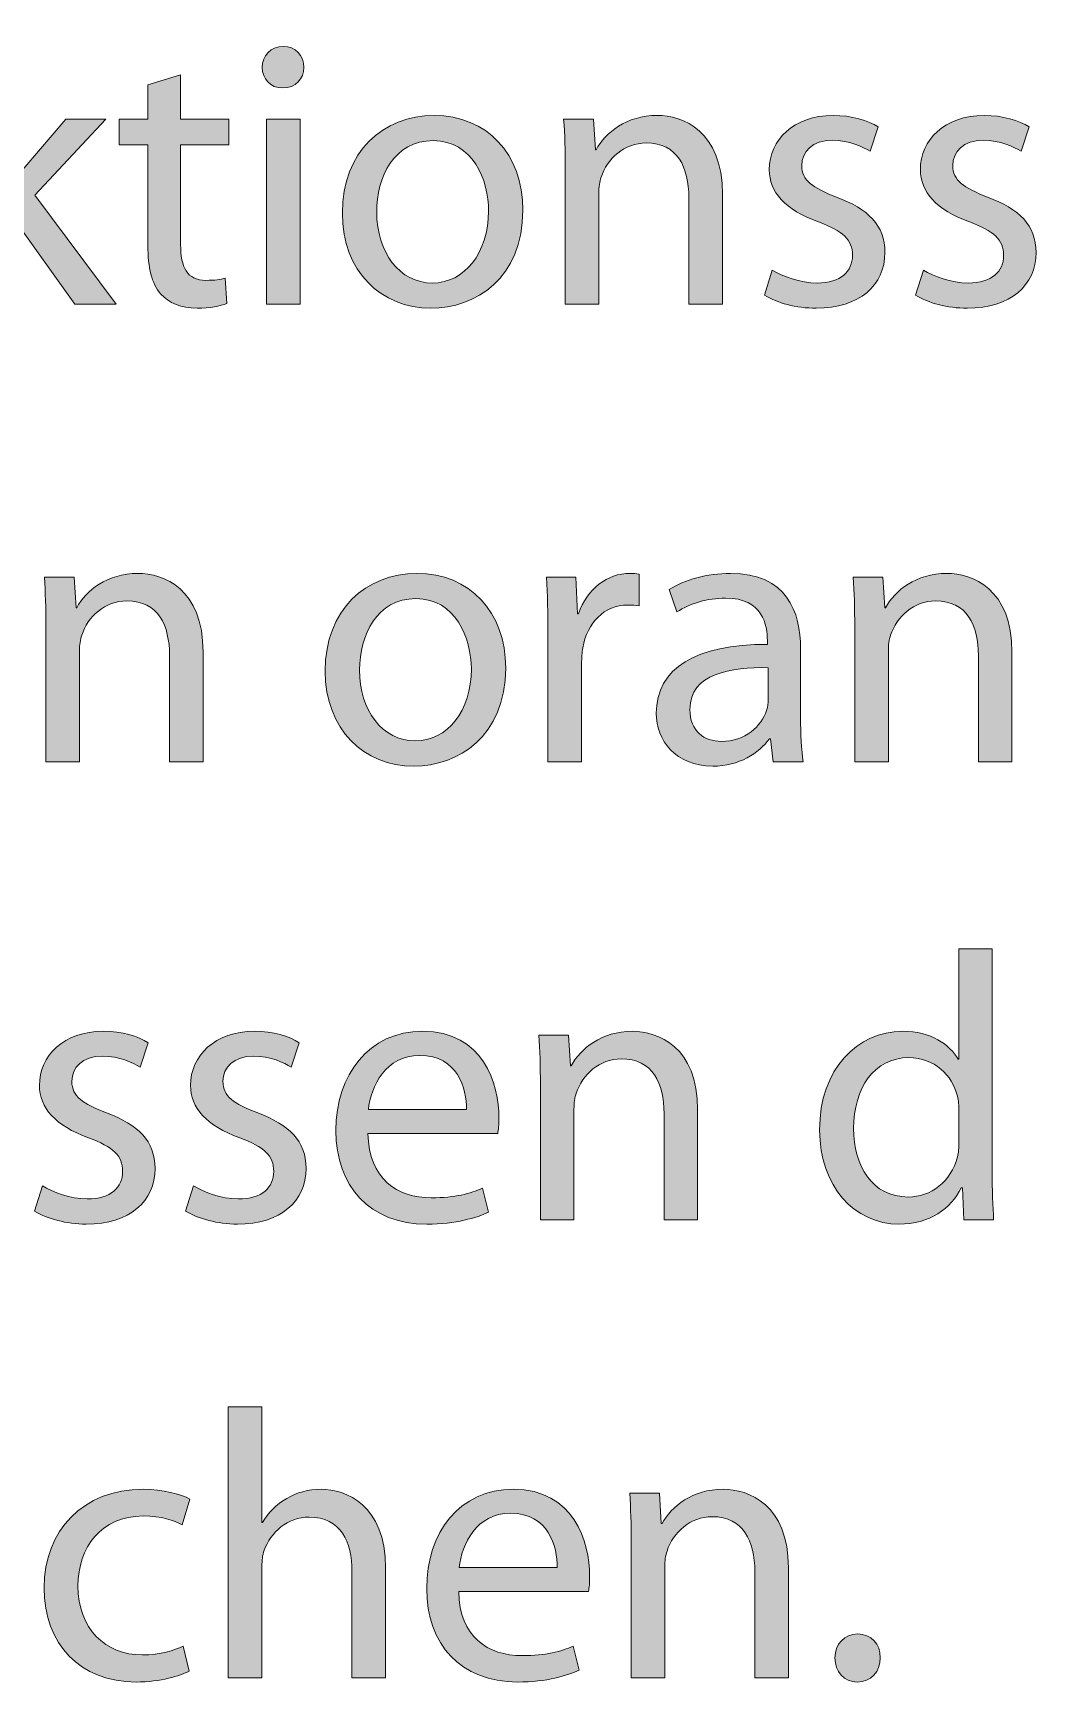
# Model space of a CAD drawing. Header units: inches. Extents: x 0 to 395, y 0 to 191.
# Drawn here: x 353.07 to 365.69, y 0.04 to 20.79 of the extents above; entities that cross this region are included whole.
import ezdxf

# ---------------------------------------------------------------- set-up
doc = ezdxf.new("R2010")
doc.units = ezdxf.units.IN
doc.header["$MEASUREMENT"] = 0
doc.layers.add('Template', color=7, linetype='Continuous')

# ---------------------------------------------------------------- blocks, each defined once
blk = doc.blocks.new('block 34')
at = {"layer": 'Template', "true_color": 0xf6921e}
h = blk.add_hatch(color=30, dxfattribs=at)
h.dxf.hatch_style = 2
edge = h.paths.add_edge_path()
edge.add_spline(control_points=[(352.588, 18.635), (352.588, 18.635), (352.598, 18.635), (352.598, 18.635), (352.655, 18.717), (352.732, 18.817), (352.799, 18.899), (352.799, 18.899), (353.486, 19.701), (353.486, 19.701), (353.486, 19.701), (353.99, 19.701), (353.99, 19.701), (353.99, 19.701), (353.097, 18.745), (353.097, 18.745), (353.097, 18.745), (354.12, 17.377), (354.12, 17.377), (354.12, 17.377), (353.601, 17.377), (353.601, 17.377), (353.601, 17.377), (352.804, 18.491), (352.804, 18.491), (352.804, 18.491), (352.588, 18.251), (352.588, 18.251), (352.588, 18.251), (352.588, 17.377), (352.588, 17.377), (352.588, 17.377), (352.17, 17.377), (352.17, 17.377), (352.17, 17.377), (352.17, 20.786), (352.17, 20.786), (352.17, 20.786), (352.588, 20.786), (352.588, 20.786), (352.588, 20.786), (352.588, 18.635), (352.588, 18.635)], knot_values=[0, 0, 0, 0, 1, 1, 1, 2, 2, 2, 3, 3, 3, 4, 4, 4, 5, 5, 5, 6, 6, 6, 7, 7, 7, 8, 8, 8, 9, 9, 9, 10, 10, 10, 11, 11, 11, 12, 12, 12, 13, 13, 13, 14, 14, 14, 14], degree=3, periodic=1)
h = blk.add_hatch(color=30, dxfattribs=at)
h.dxf.hatch_style = 2
edge = h.paths.add_edge_path()
edge.add_spline(control_points=[(356.481, 20.354), (356.481, 20.21), (356.38, 20.095), (356.212, 20.095), (356.058, 20.095), (355.957, 20.21), (355.957, 20.354), (355.957, 20.498), (356.063, 20.618), (356.221, 20.618), (356.375, 20.618), (356.481, 20.503), (356.481, 20.354)], knot_values=[0, 0, 0, 0, 1, 1, 1, 2, 2, 2, 3, 3, 3, 4, 4, 4, 4], degree=3, periodic=1)
h.paths.add_polyline_path([(356.01, 17.377), (356.01, 19.701), (356.433, 19.701), (356.433, 17.377)])
h = blk.add_hatch(color=30, dxfattribs=at)
h.dxf.hatch_style = 2
edge = h.paths.add_edge_path()
edge.add_spline(control_points=[(354.93, 20.258), (354.93, 20.258), (354.93, 19.701), (354.93, 19.701), (354.93, 19.701), (355.535, 19.701), (355.535, 19.701), (355.535, 19.701), (355.535, 19.379), (355.535, 19.379), (355.535, 19.379), (354.93, 19.379), (354.93, 19.379), (354.93, 19.379), (354.93, 18.126), (354.93, 18.126), (354.93, 17.838), (355.012, 17.675), (355.247, 17.675), (355.362, 17.675), (355.43, 17.684), (355.492, 17.704), (355.492, 17.704), (355.511, 17.382), (355.511, 17.382), (355.43, 17.353), (355.3, 17.324), (355.137, 17.324), (354.94, 17.324), (354.781, 17.392), (354.681, 17.502), (354.565, 17.632), (354.518, 17.838), (354.518, 18.112), (354.518, 18.112), (354.518, 19.379), (354.518, 19.379), (354.518, 19.379), (354.157, 19.379), (354.157, 19.379), (354.157, 19.379), (354.157, 19.701), (354.157, 19.701), (354.157, 19.701), (354.518, 19.701), (354.518, 19.701), (354.518, 19.701), (354.518, 20.133), (354.518, 20.133), (354.518, 20.133), (354.93, 20.258), (354.93, 20.258)], knot_values=[0, 0, 0, 0, 1, 1, 1, 2, 2, 2, 3, 3, 3, 4, 4, 4, 5, 5, 5, 6, 6, 6, 7, 7, 7, 8, 8, 8, 9, 9, 9, 10, 10, 10, 11, 11, 11, 12, 12, 12, 13, 13, 13, 14, 14, 14, 15, 15, 15, 16, 16, 16, 17, 17, 17, 17], degree=3, periodic=1)
h = blk.add_hatch(color=30, dxfattribs=at)
h.dxf.hatch_style = 2
edge = h.paths.add_edge_path()
edge.add_spline(control_points=[(359.236, 18.558), (359.236, 17.699), (358.636, 17.324), (358.079, 17.324), (357.455, 17.324), (356.965, 17.785), (356.965, 18.52), (356.965, 19.293), (357.479, 19.749), (358.118, 19.749), (358.785, 19.749), (359.236, 19.264), (359.236, 18.558)], knot_values=[0, 0, 0, 0, 1, 1, 1, 2, 2, 2, 3, 3, 3, 4, 4, 4, 4], degree=3, periodic=1)
edge = h.paths.add_edge_path()
edge.add_spline(control_points=[(357.397, 18.534), (357.397, 18.025), (357.685, 17.641), (358.098, 17.641), (358.501, 17.641), (358.804, 18.021), (358.804, 18.544), (358.804, 18.938), (358.607, 19.432), (358.108, 19.432), (357.613, 19.432), (357.397, 18.971), (357.397, 18.534)], knot_values=[0, 0, 0, 0, 1, 1, 1, 2, 2, 2, 3, 3, 3, 4, 4, 4, 4], degree=3, periodic=1)
h = blk.add_hatch(color=30, dxfattribs=at)
h.dxf.hatch_style = 2
edge = h.paths.add_edge_path()
edge.add_spline(control_points=[(359.769, 19.072), (359.769, 19.317), (359.764, 19.509), (359.749, 19.701), (359.749, 19.701), (360.124, 19.701), (360.124, 19.701), (360.124, 19.701), (360.148, 19.317), (360.148, 19.317), (360.148, 19.317), (360.157, 19.317), (360.157, 19.317), (360.273, 19.533), (360.542, 19.749), (360.925, 19.749), (361.247, 19.749), (361.747, 19.557), (361.747, 18.76), (361.747, 18.76), (361.747, 17.377), (361.747, 17.377), (361.747, 17.377), (361.324, 17.377), (361.324, 17.377), (361.324, 17.377), (361.324, 18.717), (361.324, 18.717), (361.324, 19.091), (361.185, 19.403), (360.786, 19.403), (360.513, 19.403), (360.296, 19.206), (360.22, 18.971), (360.201, 18.918), (360.191, 18.846), (360.191, 18.774), (360.191, 18.774), (360.191, 17.377), (360.191, 17.377), (360.191, 17.377), (359.769, 17.377), (359.769, 17.377), (359.769, 17.377), (359.769, 19.072), (359.769, 19.072)], knot_values=[0, 0, 0, 0, 1, 1, 1, 2, 2, 2, 3, 3, 3, 4, 4, 4, 5, 5, 5, 6, 6, 6, 7, 7, 7, 8, 8, 8, 9, 9, 9, 10, 10, 10, 11, 11, 11, 12, 12, 12, 13, 13, 13, 14, 14, 14, 15, 15, 15, 15], degree=3, periodic=1)
h = blk.add_hatch(color=30, dxfattribs=at)
h.dxf.hatch_style = 2
edge = h.paths.add_edge_path()
edge.add_spline(control_points=[(362.374, 17.804), (362.504, 17.727), (362.725, 17.641), (362.937, 17.641), (363.239, 17.641), (363.383, 17.79), (363.383, 17.987), (363.383, 18.188), (363.263, 18.294), (362.956, 18.41), (362.533, 18.563), (362.336, 18.789), (362.336, 19.067), (362.336, 19.442), (362.643, 19.749), (363.138, 19.749), (363.374, 19.749), (363.58, 19.687), (363.705, 19.605), (363.705, 19.605), (363.604, 19.298), (363.604, 19.298), (363.513, 19.355), (363.345, 19.437), (363.129, 19.437), (362.879, 19.437), (362.744, 19.293), (362.744, 19.12), (362.744, 18.928), (362.879, 18.842), (363.181, 18.721), (363.58, 18.573), (363.791, 18.371), (363.791, 18.025), (363.791, 17.612), (363.469, 17.324), (362.927, 17.324), (362.672, 17.324), (362.437, 17.392), (362.274, 17.488), (362.274, 17.488), (362.374, 17.804), (362.374, 17.804)], knot_values=[0, 0, 0, 0, 1, 1, 1, 2, 2, 2, 3, 3, 3, 4, 4, 4, 5, 5, 5, 6, 6, 6, 7, 7, 7, 8, 8, 8, 9, 9, 9, 10, 10, 10, 11, 11, 11, 12, 12, 12, 13, 13, 13, 14, 14, 14, 14], degree=3, periodic=1)
h = blk.add_hatch(color=30, dxfattribs=at)
h.dxf.hatch_style = 2
edge = h.paths.add_edge_path()
edge.add_spline(control_points=[(364.275, 17.804), (364.405, 17.727), (364.626, 17.641), (364.837, 17.641), (365.14, 17.641), (365.284, 17.79), (365.284, 17.987), (365.284, 18.188), (365.164, 18.294), (364.856, 18.41), (364.434, 18.563), (364.237, 18.789), (364.237, 19.067), (364.237, 19.442), (364.544, 19.749), (365.039, 19.749), (365.274, 19.749), (365.481, 19.687), (365.606, 19.605), (365.606, 19.605), (365.505, 19.298), (365.505, 19.298), (365.414, 19.355), (365.246, 19.437), (365.029, 19.437), (364.78, 19.437), (364.645, 19.293), (364.645, 19.12), (364.645, 18.928), (364.78, 18.842), (365.082, 18.721), (365.481, 18.573), (365.692, 18.371), (365.692, 18.025), (365.692, 17.612), (365.37, 17.324), (364.828, 17.324), (364.573, 17.324), (364.338, 17.392), (364.175, 17.488), (364.175, 17.488), (364.275, 17.804), (364.275, 17.804)], knot_values=[0, 0, 0, 0, 1, 1, 1, 2, 2, 2, 3, 3, 3, 4, 4, 4, 5, 5, 5, 6, 6, 6, 7, 7, 7, 8, 8, 8, 9, 9, 9, 10, 10, 10, 11, 11, 11, 12, 12, 12, 13, 13, 13, 14, 14, 14, 14], degree=3, periodic=1)
h = blk.add_hatch(color=30, dxfattribs=at)
h.dxf.hatch_style = 2
edge = h.paths.add_edge_path()
edge.add_spline(control_points=[(353.235, 13.312), (353.235, 13.557), (353.23, 13.749), (353.216, 13.941), (353.216, 13.941), (353.591, 13.941), (353.591, 13.941), (353.591, 13.941), (353.615, 13.557), (353.615, 13.557), (353.615, 13.557), (353.624, 13.557), (353.624, 13.557), (353.74, 13.773), (354.008, 13.989), (354.392, 13.989), (354.714, 13.989), (355.213, 13.797), (355.213, 13), (355.213, 13), (355.213, 11.617), (355.213, 11.617), (355.213, 11.617), (354.791, 11.617), (354.791, 11.617), (354.791, 11.617), (354.791, 12.957), (354.791, 12.957), (354.791, 13.331), (354.652, 13.643), (354.253, 13.643), (353.979, 13.643), (353.763, 13.446), (353.687, 13.211), (353.667, 13.158), (353.658, 13.086), (353.658, 13.014), (353.658, 13.014), (353.658, 11.617), (353.658, 11.617), (353.658, 11.617), (353.235, 11.617), (353.235, 11.617), (353.235, 11.617), (353.235, 13.312), (353.235, 13.312)], knot_values=[0, 0, 0, 0, 1, 1, 1, 2, 2, 2, 3, 3, 3, 4, 4, 4, 5, 5, 5, 6, 6, 6, 7, 7, 7, 8, 8, 8, 9, 9, 9, 10, 10, 10, 11, 11, 11, 12, 12, 12, 13, 13, 13, 14, 14, 14, 15, 15, 15, 15], degree=3, periodic=1)
h = blk.add_hatch(color=30, dxfattribs=at)
h.dxf.hatch_style = 2
edge = h.paths.add_edge_path()
edge.add_spline(control_points=[(359.02, 12.798), (359.02, 11.939), (358.419, 11.564), (357.863, 11.564), (357.238, 11.564), (356.749, 12.025), (356.749, 12.76), (356.749, 13.533), (357.263, 13.989), (357.901, 13.989), (358.568, 13.989), (359.02, 13.504), (359.02, 12.798)], knot_values=[0, 0, 0, 0, 1, 1, 1, 2, 2, 2, 3, 3, 3, 4, 4, 4, 4], degree=3, periodic=1)
edge = h.paths.add_edge_path()
edge.add_spline(control_points=[(357.181, 12.774), (357.181, 12.265), (357.469, 11.881), (357.882, 11.881), (358.285, 11.881), (358.588, 12.26), (358.588, 12.784), (358.588, 13.177), (358.391, 13.672), (357.891, 13.672), (357.397, 13.672), (357.181, 13.211), (357.181, 12.774)], knot_values=[0, 0, 0, 0, 1, 1, 1, 2, 2, 2, 3, 3, 3, 4, 4, 4, 4], degree=3, periodic=1)
h = blk.add_hatch(color=30, dxfattribs=at)
h.dxf.hatch_style = 2
edge = h.paths.add_edge_path()
edge.add_spline(control_points=[(359.552, 13.216), (359.552, 13.49), (359.547, 13.725), (359.533, 13.941), (359.533, 13.941), (359.902, 13.941), (359.902, 13.941), (359.902, 13.941), (359.922, 13.48), (359.922, 13.48), (359.922, 13.48), (359.936, 13.48), (359.936, 13.48), (360.041, 13.792), (360.301, 13.989), (360.584, 13.989), (360.627, 13.989), (360.661, 13.984), (360.699, 13.979), (360.699, 13.979), (360.699, 13.581), (360.699, 13.581), (360.656, 13.59), (360.613, 13.59), (360.555, 13.59), (360.258, 13.59), (360.046, 13.369), (359.989, 13.052), (359.979, 12.995), (359.975, 12.923), (359.975, 12.856), (359.975, 12.856), (359.975, 11.617), (359.975, 11.617), (359.975, 11.617), (359.552, 11.617), (359.552, 11.617), (359.552, 11.617), (359.552, 13.216), (359.552, 13.216)], knot_values=[0, 0, 0, 0, 1, 1, 1, 2, 2, 2, 3, 3, 3, 4, 4, 4, 5, 5, 5, 6, 6, 6, 7, 7, 7, 8, 8, 8, 9, 9, 9, 10, 10, 10, 11, 11, 11, 12, 12, 12, 13, 13, 13, 13], degree=3, periodic=1)
h = blk.add_hatch(color=30, dxfattribs=at)
h.dxf.hatch_style = 2
edge = h.paths.add_edge_path()
edge.add_spline(control_points=[(362.73, 12.174), (362.73, 11.972), (362.74, 11.775), (362.764, 11.617), (362.764, 11.617), (362.384, 11.617), (362.384, 11.617), (362.384, 11.617), (362.351, 11.91), (362.351, 11.91), (362.351, 11.91), (362.337, 11.91), (362.337, 11.91), (362.207, 11.727), (361.957, 11.564), (361.625, 11.564), (361.155, 11.564), (360.915, 11.895), (360.915, 12.231), (360.915, 12.793), (361.415, 13.101), (362.312, 13.096), (362.312, 13.096), (362.312, 13.144), (362.312, 13.144), (362.312, 13.331), (362.259, 13.681), (361.784, 13.677), (361.563, 13.677), (361.337, 13.614), (361.174, 13.504), (361.174, 13.504), (361.078, 13.787), (361.078, 13.787), (361.27, 13.907), (361.554, 13.989), (361.847, 13.989), (362.557, 13.989), (362.73, 13.504), (362.73, 13.043), (362.73, 13.043), (362.73, 12.174), (362.73, 12.174)], knot_values=[0, 0, 0, 0, 1, 1, 1, 2, 2, 2, 3, 3, 3, 4, 4, 4, 5, 5, 5, 6, 6, 6, 7, 7, 7, 8, 8, 8, 9, 9, 9, 10, 10, 10, 11, 11, 11, 12, 12, 12, 13, 13, 13, 14, 14, 14, 14], degree=3, periodic=1)
edge = h.paths.add_edge_path()
edge.add_spline(control_points=[(362.322, 12.803), (361.861, 12.812), (361.337, 12.731), (361.337, 12.279), (361.337, 12.001), (361.52, 11.876), (361.731, 11.876), (362.039, 11.876), (362.235, 12.068), (362.303, 12.265), (362.317, 12.313), (362.322, 12.361), (362.322, 12.4), (362.322, 12.4), (362.322, 12.803), (362.322, 12.803)], knot_values=[0, 0, 0, 0, 1, 1, 1, 2, 2, 2, 3, 3, 3, 4, 4, 4, 5, 5, 5, 5], degree=3, periodic=1)
h = blk.add_hatch(color=30, dxfattribs=at)
h.dxf.hatch_style = 2
edge = h.paths.add_edge_path()
edge.add_spline(control_points=[(363.411, 13.312), (363.411, 13.557), (363.406, 13.749), (363.392, 13.941), (363.392, 13.941), (363.766, 13.941), (363.766, 13.941), (363.766, 13.941), (363.79, 13.557), (363.79, 13.557), (363.79, 13.557), (363.8, 13.557), (363.8, 13.557), (363.915, 13.773), (364.184, 13.989), (364.568, 13.989), (364.89, 13.989), (365.389, 13.797), (365.389, 13), (365.389, 13), (365.389, 11.617), (365.389, 11.617), (365.389, 11.617), (364.967, 11.617), (364.967, 11.617), (364.967, 11.617), (364.967, 12.957), (364.967, 12.957), (364.967, 13.331), (364.827, 13.643), (364.429, 13.643), (364.155, 13.643), (363.939, 13.446), (363.862, 13.211), (363.843, 13.158), (363.834, 13.086), (363.834, 13.014), (363.834, 13.014), (363.834, 11.617), (363.834, 11.617), (363.834, 11.617), (363.411, 11.617), (363.411, 11.617), (363.411, 11.617), (363.411, 13.312), (363.411, 13.312)], knot_values=[0, 0, 0, 0, 1, 1, 1, 2, 2, 2, 3, 3, 3, 4, 4, 4, 5, 5, 5, 6, 6, 6, 7, 7, 7, 8, 8, 8, 9, 9, 9, 10, 10, 10, 11, 11, 11, 12, 12, 12, 13, 13, 13, 14, 14, 14, 15, 15, 15, 15], degree=3, periodic=1)
h = blk.add_hatch(color=30, dxfattribs=at)
h.dxf.hatch_style = 2
edge = h.paths.add_edge_path()
edge.add_spline(control_points=[(365.14, 9.266), (365.14, 9.266), (365.14, 6.457), (365.14, 6.457), (365.14, 6.251), (365.149, 6.015), (365.159, 5.857), (365.159, 5.857), (364.785, 5.857), (364.785, 5.857), (364.785, 5.857), (364.765, 6.26), (364.765, 6.26), (364.765, 6.26), (364.751, 6.26), (364.751, 6.26), (364.626, 6.001), (364.348, 5.804), (363.968, 5.804), (363.407, 5.804), (362.97, 6.28), (362.97, 6.985), (362.965, 7.758), (363.45, 8.229), (364.012, 8.229), (364.372, 8.229), (364.607, 8.061), (364.713, 7.879), (364.713, 7.879), (364.722, 7.879), (364.722, 7.879), (364.722, 7.879), (364.722, 9.266), (364.722, 9.266), (364.722, 9.266), (365.14, 9.266), (365.14, 9.266)], knot_values=[0, 0, 0, 0, 1, 1, 1, 2, 2, 2, 3, 3, 3, 4, 4, 4, 5, 5, 5, 6, 6, 6, 7, 7, 7, 8, 8, 8, 9, 9, 9, 10, 10, 10, 11, 11, 11, 12, 12, 12, 12], degree=3, periodic=1)
edge = h.paths.add_edge_path()
edge.add_spline(control_points=[(364.722, 7.235), (364.722, 7.288), (364.717, 7.36), (364.703, 7.413), (364.641, 7.677), (364.41, 7.898), (364.093, 7.898), (363.656, 7.898), (363.397, 7.513), (363.397, 7.005), (363.397, 6.534), (363.632, 6.145), (364.084, 6.145), (364.367, 6.145), (364.626, 6.337), (364.703, 6.649), (364.717, 6.707), (364.722, 6.764), (364.722, 6.832), (364.722, 6.832), (364.722, 7.235), (364.722, 7.235)], knot_values=[0, 0, 0, 0, 1, 1, 1, 2, 2, 2, 3, 3, 3, 4, 4, 4, 5, 5, 5, 6, 6, 6, 7, 7, 7, 7], degree=3, periodic=1)
h = blk.add_hatch(color=30, dxfattribs=at)
h.dxf.hatch_style = 2
edge = h.paths.add_edge_path()
edge.add_spline(control_points=[(353.192, 6.284), (353.322, 6.207), (353.543, 6.121), (353.754, 6.121), (354.057, 6.121), (354.201, 6.27), (354.201, 6.467), (354.201, 6.668), (354.081, 6.774), (353.773, 6.89), (353.351, 7.043), (353.154, 7.269), (353.154, 7.547), (353.154, 7.922), (353.461, 8.229), (353.956, 8.229), (354.191, 8.229), (354.398, 8.167), (354.522, 8.085), (354.522, 8.085), (354.421, 7.778), (354.421, 7.778), (354.33, 7.835), (354.162, 7.917), (353.946, 7.917), (353.696, 7.917), (353.562, 7.773), (353.562, 7.6), (353.562, 7.408), (353.696, 7.322), (353.999, 7.202), (354.398, 7.052), (354.609, 6.851), (354.609, 6.505), (354.609, 6.092), (354.287, 5.804), (353.744, 5.804), (353.49, 5.804), (353.255, 5.871), (353.091, 5.968), (353.091, 5.968), (353.192, 6.284), (353.192, 6.284)], knot_values=[0, 0, 0, 0, 1, 1, 1, 2, 2, 2, 3, 3, 3, 4, 4, 4, 5, 5, 5, 6, 6, 6, 7, 7, 7, 8, 8, 8, 9, 9, 9, 10, 10, 10, 11, 11, 11, 12, 12, 12, 13, 13, 13, 14, 14, 14, 14], degree=3, periodic=1)
h = blk.add_hatch(color=30, dxfattribs=at)
h.dxf.hatch_style = 2
edge = h.paths.add_edge_path()
edge.add_spline(control_points=[(355.093, 6.284), (355.223, 6.207), (355.444, 6.121), (355.655, 6.121), (355.958, 6.121), (356.102, 6.27), (356.102, 6.467), (356.102, 6.668), (355.981, 6.774), (355.674, 6.89), (355.251, 7.043), (355.055, 7.269), (355.055, 7.547), (355.055, 7.922), (355.362, 8.229), (355.857, 8.229), (356.092, 8.229), (356.298, 8.167), (356.423, 8.085), (356.423, 8.085), (356.322, 7.778), (356.322, 7.778), (356.231, 7.835), (356.063, 7.917), (355.847, 7.917), (355.597, 7.917), (355.463, 7.773), (355.463, 7.6), (355.463, 7.408), (355.597, 7.322), (355.9, 7.202), (356.298, 7.052), (356.509, 6.851), (356.509, 6.505), (356.509, 6.092), (356.188, 5.804), (355.645, 5.804), (355.391, 5.804), (355.156, 5.871), (354.992, 5.968), (354.992, 5.968), (355.093, 6.284), (355.093, 6.284)], knot_values=[0, 0, 0, 0, 1, 1, 1, 2, 2, 2, 3, 3, 3, 4, 4, 4, 5, 5, 5, 6, 6, 6, 7, 7, 7, 8, 8, 8, 9, 9, 9, 10, 10, 10, 11, 11, 11, 12, 12, 12, 13, 13, 13, 14, 14, 14, 14], degree=3, periodic=1)
h = blk.add_hatch(color=30, dxfattribs=at)
h.dxf.hatch_style = 2
edge = h.paths.add_edge_path()
edge.add_spline(control_points=[(357.287, 6.942), (357.296, 6.371), (357.657, 6.135), (358.084, 6.135), (358.386, 6.135), (358.574, 6.188), (358.727, 6.256), (358.727, 6.256), (358.804, 5.953), (358.804, 5.953), (358.655, 5.886), (358.396, 5.804), (358.026, 5.804), (357.311, 5.804), (356.884, 6.28), (356.884, 6.98), (356.884, 7.682), (357.296, 8.229), (357.974, 8.229), (358.737, 8.229), (358.934, 7.566), (358.934, 7.139), (358.934, 7.052), (358.929, 6.99), (358.919, 6.942), (358.919, 6.942), (357.287, 6.942), (357.287, 6.942)], knot_values=[0, 0, 0, 0, 1, 1, 1, 2, 2, 2, 3, 3, 3, 4, 4, 4, 5, 5, 5, 6, 6, 6, 7, 7, 7, 8, 8, 8, 9, 9, 9, 9], degree=3, periodic=1)
edge = h.paths.add_edge_path()
edge.add_spline(control_points=[(358.526, 7.245), (358.53, 7.509), (358.415, 7.926), (357.94, 7.926), (357.508, 7.926), (357.325, 7.538), (357.292, 7.245), (357.292, 7.245), (358.526, 7.245), (358.526, 7.245)], knot_values=[0, 0, 0, 0, 1, 1, 1, 2, 2, 2, 3, 3, 3, 3], degree=3, periodic=1)
h = blk.add_hatch(color=30, dxfattribs=at)
h.dxf.hatch_style = 2
edge = h.paths.add_edge_path()
edge.add_spline(control_points=[(359.456, 7.552), (359.456, 7.797), (359.452, 7.989), (359.437, 8.181), (359.437, 8.181), (359.812, 8.181), (359.812, 8.181), (359.812, 8.181), (359.835, 7.797), (359.835, 7.797), (359.835, 7.797), (359.845, 7.797), (359.845, 7.797), (359.96, 8.013), (360.23, 8.229), (360.613, 8.229), (360.935, 8.229), (361.435, 8.037), (361.435, 7.24), (361.435, 7.24), (361.435, 5.857), (361.435, 5.857), (361.435, 5.857), (361.012, 5.857), (361.012, 5.857), (361.012, 5.857), (361.012, 7.197), (361.012, 7.197), (361.012, 7.571), (360.873, 7.883), (360.474, 7.883), (360.201, 7.883), (359.984, 7.686), (359.908, 7.451), (359.888, 7.398), (359.879, 7.326), (359.879, 7.254), (359.879, 7.254), (359.879, 5.857), (359.879, 5.857), (359.879, 5.857), (359.456, 5.857), (359.456, 5.857), (359.456, 5.857), (359.456, 7.552), (359.456, 7.552)], knot_values=[0, 0, 0, 0, 1, 1, 1, 2, 2, 2, 3, 3, 3, 4, 4, 4, 5, 5, 5, 6, 6, 6, 7, 7, 7, 8, 8, 8, 9, 9, 9, 10, 10, 10, 11, 11, 11, 12, 12, 12, 13, 13, 13, 14, 14, 14, 15, 15, 15, 15], degree=3, periodic=1)
h = blk.add_hatch(color=30, dxfattribs=at)
h.dxf.hatch_style = 2
edge = h.paths.add_edge_path()
edge.add_spline(control_points=[(355.53, 3.506), (355.53, 3.506), (355.953, 3.506), (355.953, 3.506), (355.953, 3.506), (355.953, 2.052), (355.953, 2.052), (355.953, 2.052), (355.962, 2.052), (355.962, 2.052), (356.029, 2.171), (356.135, 2.282), (356.265, 2.354), (356.39, 2.426), (356.538, 2.469), (356.697, 2.469), (357.009, 2.469), (357.508, 2.277), (357.508, 1.48), (357.508, 1.48), (357.508, 0.097), (357.508, 0.097), (357.508, 0.097), (357.086, 0.097), (357.086, 0.097), (357.086, 0.097), (357.086, 1.432), (357.086, 1.432), (357.086, 1.807), (356.946, 2.119), (356.548, 2.119), (356.274, 2.119), (356.063, 1.926), (355.981, 1.701), (355.958, 1.638), (355.953, 1.576), (355.953, 1.499), (355.953, 1.499), (355.953, 0.097), (355.953, 0.097), (355.953, 0.097), (355.53, 0.097), (355.53, 0.097), (355.53, 0.097), (355.53, 3.506), (355.53, 3.506)], knot_values=[0, 0, 0, 0, 1, 1, 1, 2, 2, 2, 3, 3, 3, 4, 4, 4, 5, 5, 5, 6, 6, 6, 7, 7, 7, 8, 8, 8, 9, 9, 9, 10, 10, 10, 11, 11, 11, 12, 12, 12, 13, 13, 13, 14, 14, 14, 15, 15, 15, 15], degree=3, periodic=1)
h = blk.add_hatch(color=30, dxfattribs=at)
h.dxf.hatch_style = 2
edge = h.paths.add_edge_path()
edge.add_spline(control_points=[(355.036, 0.179), (354.926, 0.126), (354.681, 0.044), (354.369, 0.044), (353.668, 0.044), (353.212, 0.52), (353.212, 1.23), (353.212, 1.946), (353.701, 2.469), (354.46, 2.469), (354.71, 2.469), (354.931, 2.407), (355.046, 2.344), (355.046, 2.344), (354.95, 2.023), (354.95, 2.023), (354.849, 2.075), (354.691, 2.133), (354.46, 2.133), (353.927, 2.133), (353.639, 1.735), (353.639, 1.254), (353.639, 0.717), (353.985, 0.385), (354.446, 0.385), (354.686, 0.385), (354.844, 0.443), (354.964, 0.496), (354.964, 0.496), (355.036, 0.179), (355.036, 0.179)], knot_values=[0, 0, 0, 0, 1, 1, 1, 2, 2, 2, 3, 3, 3, 4, 4, 4, 5, 5, 5, 6, 6, 6, 7, 7, 7, 8, 8, 8, 9, 9, 9, 10, 10, 10, 10], degree=3, periodic=1)
h = blk.add_hatch(color=30, dxfattribs=at)
h.dxf.hatch_style = 2
edge = h.paths.add_edge_path()
edge.add_spline(control_points=[(358.429, 1.182), (358.439, 0.611), (358.799, 0.376), (359.226, 0.376), (359.529, 0.376), (359.716, 0.429), (359.87, 0.496), (359.87, 0.496), (359.946, 0.193), (359.946, 0.193), (359.797, 0.126), (359.538, 0.044), (359.169, 0.044), (358.453, 0.044), (358.026, 0.52), (358.026, 1.221), (358.026, 1.922), (358.439, 2.469), (359.116, 2.469), (359.88, 2.469), (360.076, 1.807), (360.076, 1.379), (360.076, 1.293), (360.071, 1.23), (360.062, 1.182), (360.062, 1.182), (358.429, 1.182), (358.429, 1.182)], knot_values=[0, 0, 0, 0, 1, 1, 1, 2, 2, 2, 3, 3, 3, 4, 4, 4, 5, 5, 5, 6, 6, 6, 7, 7, 7, 8, 8, 8, 9, 9, 9, 9], degree=3, periodic=1)
edge = h.paths.add_edge_path()
edge.add_spline(control_points=[(359.668, 1.485), (359.673, 1.749), (359.558, 2.167), (359.082, 2.167), (358.65, 2.167), (358.468, 1.778), (358.434, 1.485), (358.434, 1.485), (359.668, 1.485), (359.668, 1.485)], knot_values=[0, 0, 0, 0, 1, 1, 1, 2, 2, 2, 3, 3, 3, 3], degree=3, periodic=1)
h = blk.add_hatch(color=30, dxfattribs=at)
h.dxf.hatch_style = 2
edge = h.paths.add_edge_path()
edge.add_spline(control_points=[(360.599, 1.792), (360.599, 2.037), (360.594, 2.229), (360.58, 2.421), (360.58, 2.421), (360.954, 2.421), (360.954, 2.421), (360.954, 2.421), (360.978, 2.037), (360.978, 2.037), (360.978, 2.037), (360.987, 2.037), (360.987, 2.037), (361.103, 2.253), (361.372, 2.469), (361.756, 2.469), (362.077, 2.469), (362.577, 2.277), (362.577, 1.48), (362.577, 1.48), (362.577, 0.097), (362.577, 0.097), (362.577, 0.097), (362.154, 0.097), (362.154, 0.097), (362.154, 0.097), (362.154, 1.437), (362.154, 1.437), (362.154, 1.811), (362.015, 2.124), (361.617, 2.124), (361.343, 2.124), (361.127, 1.926), (361.05, 1.691), (361.031, 1.638), (361.021, 1.566), (361.021, 1.494), (361.021, 1.494), (361.021, 0.097), (361.021, 0.097), (361.021, 0.097), (360.599, 0.097), (360.599, 0.097), (360.599, 0.097), (360.599, 1.792), (360.599, 1.792)], knot_values=[0, 0, 0, 0, 1, 1, 1, 2, 2, 2, 3, 3, 3, 4, 4, 4, 5, 5, 5, 6, 6, 6, 7, 7, 7, 8, 8, 8, 9, 9, 9, 10, 10, 10, 11, 11, 11, 12, 12, 12, 13, 13, 13, 14, 14, 14, 15, 15, 15, 15], degree=3, periodic=1)
h = blk.add_hatch(color=30, dxfattribs=at)
h.dxf.hatch_style = 2
edge = h.paths.add_edge_path()
edge.add_spline(control_points=[(363.162, 0.347), (363.162, 0.52), (363.282, 0.649), (363.45, 0.649), (363.618, 0.649), (363.733, 0.524), (363.733, 0.347), (363.733, 0.174), (363.618, 0.044), (363.44, 0.044), (363.277, 0.044), (363.162, 0.174), (363.162, 0.347)], knot_values=[0, 0, 0, 0, 1, 1, 1, 2, 2, 2, 3, 3, 3, 4, 4, 4, 4], degree=3, periodic=1)
at = {"layer": 'Template', "lineweight": 0}
blk.add_lwpolyline([(356.01, 17.377), (356.01, 19.701), (356.433, 19.701), (356.433, 17.377), (356.01, 17.377)], dxfattribs=at)
for points, knots in [([(352.588, 18.635), (352.588, 18.635), (352.598, 18.635), (352.598, 18.635), (352.655, 18.717), (352.732, 18.817), (352.799, 18.899), (352.799, 18.899), (353.486, 19.701), (353.486, 19.701), (353.486, 19.701), (353.99, 19.701), (353.99, 19.701), (353.99, 19.701), (353.097, 18.745), (353.097, 18.745), (353.097, 18.745), (354.12, 17.377), (354.12, 17.377), (354.12, 17.377), (353.601, 17.377), (353.601, 17.377), (353.601, 17.377), (352.804, 18.491), (352.804, 18.491), (352.804, 18.491), (352.588, 18.251), (352.588, 18.251), (352.588, 18.251), (352.588, 17.377), (352.588, 17.377), (352.588, 17.377), (352.17, 17.377), (352.17, 17.377), (352.17, 17.377), (352.17, 20.786), (352.17, 20.786), (352.17, 20.786), (352.588, 20.786), (352.588, 20.786), (352.588, 20.786), (352.588, 18.635), (352.588, 18.635)], [0, 0, 0, 0, 1, 1, 1, 2, 2, 2, 3, 3, 3, 4, 4, 4, 5, 5, 5, 6, 6, 6, 7, 7, 7, 8, 8, 8, 9, 9, 9, 10, 10, 10, 11, 11, 11, 12, 12, 12, 13, 13, 13, 14, 14, 14, 14]), ([(356.481, 20.354), (356.481, 20.21), (356.38, 20.095), (356.212, 20.095), (356.058, 20.095), (355.957, 20.21), (355.957, 20.354), (355.957, 20.498), (356.063, 20.618), (356.221, 20.618), (356.375, 20.618), (356.481, 20.503), (356.481, 20.354)], [0, 0, 0, 0, 1, 1, 1, 2, 2, 2, 3, 3, 3, 4, 4, 4, 4]), ([(354.93, 20.258), (354.93, 20.258), (354.93, 19.701), (354.93, 19.701), (354.93, 19.701), (355.535, 19.701), (355.535, 19.701), (355.535, 19.701), (355.535, 19.379), (355.535, 19.379), (355.535, 19.379), (354.93, 19.379), (354.93, 19.379), (354.93, 19.379), (354.93, 18.126), (354.93, 18.126), (354.93, 17.838), (355.012, 17.675), (355.247, 17.675), (355.362, 17.675), (355.43, 17.684), (355.492, 17.704), (355.492, 17.704), (355.511, 17.382), (355.511, 17.382), (355.43, 17.353), (355.3, 17.324), (355.137, 17.324), (354.94, 17.324), (354.781, 17.392), (354.681, 17.502), (354.565, 17.632), (354.518, 17.838), (354.518, 18.112), (354.518, 18.112), (354.518, 19.379), (354.518, 19.379), (354.518, 19.379), (354.157, 19.379), (354.157, 19.379), (354.157, 19.379), (354.157, 19.701), (354.157, 19.701), (354.157, 19.701), (354.518, 19.701), (354.518, 19.701), (354.518, 19.701), (354.518, 20.133), (354.518, 20.133), (354.518, 20.133), (354.93, 20.258), (354.93, 20.258)], [0, 0, 0, 0, 1, 1, 1, 2, 2, 2, 3, 3, 3, 4, 4, 4, 5, 5, 5, 6, 6, 6, 7, 7, 7, 8, 8, 8, 9, 9, 9, 10, 10, 10, 11, 11, 11, 12, 12, 12, 13, 13, 13, 14, 14, 14, 15, 15, 15, 16, 16, 16, 17, 17, 17, 17]), ([(359.236, 18.558), (359.236, 17.699), (358.636, 17.324), (358.079, 17.324), (357.455, 17.324), (356.965, 17.785), (356.965, 18.52), (356.965, 19.293), (357.479, 19.749), (358.118, 19.749), (358.785, 19.749), (359.236, 19.264), (359.236, 18.558)], [0, 0, 0, 0, 1, 1, 1, 2, 2, 2, 3, 3, 3, 4, 4, 4, 4]), ([(359.769, 19.072), (359.769, 19.317), (359.764, 19.509), (359.749, 19.701), (359.749, 19.701), (360.124, 19.701), (360.124, 19.701), (360.124, 19.701), (360.148, 19.317), (360.148, 19.317), (360.148, 19.317), (360.157, 19.317), (360.157, 19.317), (360.273, 19.533), (360.542, 19.749), (360.925, 19.749), (361.247, 19.749), (361.747, 19.557), (361.747, 18.76), (361.747, 18.76), (361.747, 17.377), (361.747, 17.377), (361.747, 17.377), (361.324, 17.377), (361.324, 17.377), (361.324, 17.377), (361.324, 18.717), (361.324, 18.717), (361.324, 19.091), (361.185, 19.403), (360.786, 19.403), (360.513, 19.403), (360.296, 19.206), (360.22, 18.971), (360.201, 18.918), (360.191, 18.846), (360.191, 18.774), (360.191, 18.774), (360.191, 17.377), (360.191, 17.377), (360.191, 17.377), (359.769, 17.377), (359.769, 17.377), (359.769, 17.377), (359.769, 19.072), (359.769, 19.072)], [0, 0, 0, 0, 1, 1, 1, 2, 2, 2, 3, 3, 3, 4, 4, 4, 5, 5, 5, 6, 6, 6, 7, 7, 7, 8, 8, 8, 9, 9, 9, 10, 10, 10, 11, 11, 11, 12, 12, 12, 13, 13, 13, 14, 14, 14, 15, 15, 15, 15]), ([(362.374, 17.804), (362.504, 17.727), (362.725, 17.641), (362.937, 17.641), (363.239, 17.641), (363.383, 17.79), (363.383, 17.987), (363.383, 18.188), (363.263, 18.294), (362.956, 18.41), (362.533, 18.563), (362.336, 18.789), (362.336, 19.067), (362.336, 19.442), (362.643, 19.749), (363.138, 19.749), (363.374, 19.749), (363.58, 19.687), (363.705, 19.605), (363.705, 19.605), (363.604, 19.298), (363.604, 19.298), (363.513, 19.355), (363.345, 19.437), (363.129, 19.437), (362.879, 19.437), (362.744, 19.293), (362.744, 19.12), (362.744, 18.928), (362.879, 18.842), (363.181, 18.721), (363.58, 18.573), (363.791, 18.371), (363.791, 18.025), (363.791, 17.612), (363.469, 17.324), (362.927, 17.324), (362.672, 17.324), (362.437, 17.392), (362.274, 17.488), (362.274, 17.488), (362.374, 17.804), (362.374, 17.804)], [0, 0, 0, 0, 1, 1, 1, 2, 2, 2, 3, 3, 3, 4, 4, 4, 5, 5, 5, 6, 6, 6, 7, 7, 7, 8, 8, 8, 9, 9, 9, 10, 10, 10, 11, 11, 11, 12, 12, 12, 13, 13, 13, 14, 14, 14, 14]), ([(364.275, 17.804), (364.405, 17.727), (364.626, 17.641), (364.837, 17.641), (365.14, 17.641), (365.284, 17.79), (365.284, 17.987), (365.284, 18.188), (365.164, 18.294), (364.856, 18.41), (364.434, 18.563), (364.237, 18.789), (364.237, 19.067), (364.237, 19.442), (364.544, 19.749), (365.039, 19.749), (365.274, 19.749), (365.481, 19.687), (365.606, 19.605), (365.606, 19.605), (365.505, 19.298), (365.505, 19.298), (365.414, 19.355), (365.246, 19.437), (365.029, 19.437), (364.78, 19.437), (364.645, 19.293), (364.645, 19.12), (364.645, 18.928), (364.78, 18.842), (365.082, 18.721), (365.481, 18.573), (365.692, 18.371), (365.692, 18.025), (365.692, 17.612), (365.37, 17.324), (364.828, 17.324), (364.573, 17.324), (364.338, 17.392), (364.175, 17.488), (364.175, 17.488), (364.275, 17.804), (364.275, 17.804)], [0, 0, 0, 0, 1, 1, 1, 2, 2, 2, 3, 3, 3, 4, 4, 4, 5, 5, 5, 6, 6, 6, 7, 7, 7, 8, 8, 8, 9, 9, 9, 10, 10, 10, 11, 11, 11, 12, 12, 12, 13, 13, 13, 14, 14, 14, 14]), ([(357.397, 18.534), (357.397, 18.025), (357.685, 17.641), (358.098, 17.641), (358.501, 17.641), (358.804, 18.021), (358.804, 18.544), (358.804, 18.938), (358.607, 19.432), (358.108, 19.432), (357.613, 19.432), (357.397, 18.971), (357.397, 18.534)], [0, 0, 0, 0, 1, 1, 1, 2, 2, 2, 3, 3, 3, 4, 4, 4, 4]), ([(353.235, 13.312), (353.235, 13.557), (353.23, 13.749), (353.216, 13.941), (353.216, 13.941), (353.591, 13.941), (353.591, 13.941), (353.591, 13.941), (353.615, 13.557), (353.615, 13.557), (353.615, 13.557), (353.624, 13.557), (353.624, 13.557), (353.74, 13.773), (354.008, 13.989), (354.392, 13.989), (354.714, 13.989), (355.213, 13.797), (355.213, 13), (355.213, 13), (355.213, 11.617), (355.213, 11.617), (355.213, 11.617), (354.791, 11.617), (354.791, 11.617), (354.791, 11.617), (354.791, 12.957), (354.791, 12.957), (354.791, 13.331), (354.652, 13.643), (354.253, 13.643), (353.979, 13.643), (353.763, 13.446), (353.687, 13.211), (353.667, 13.158), (353.658, 13.086), (353.658, 13.014), (353.658, 13.014), (353.658, 11.617), (353.658, 11.617), (353.658, 11.617), (353.235, 11.617), (353.235, 11.617), (353.235, 11.617), (353.235, 13.312), (353.235, 13.312)], [0, 0, 0, 0, 1, 1, 1, 2, 2, 2, 3, 3, 3, 4, 4, 4, 5, 5, 5, 6, 6, 6, 7, 7, 7, 8, 8, 8, 9, 9, 9, 10, 10, 10, 11, 11, 11, 12, 12, 12, 13, 13, 13, 14, 14, 14, 15, 15, 15, 15]), ([(359.02, 12.798), (359.02, 11.939), (358.419, 11.564), (357.863, 11.564), (357.238, 11.564), (356.749, 12.025), (356.749, 12.76), (356.749, 13.533), (357.263, 13.989), (357.901, 13.989), (358.568, 13.989), (359.02, 13.504), (359.02, 12.798)], [0, 0, 0, 0, 1, 1, 1, 2, 2, 2, 3, 3, 3, 4, 4, 4, 4]), ([(359.552, 13.216), (359.552, 13.49), (359.547, 13.725), (359.533, 13.941), (359.533, 13.941), (359.902, 13.941), (359.902, 13.941), (359.902, 13.941), (359.922, 13.48), (359.922, 13.48), (359.922, 13.48), (359.936, 13.48), (359.936, 13.48), (360.041, 13.792), (360.301, 13.989), (360.584, 13.989), (360.627, 13.989), (360.661, 13.984), (360.699, 13.979), (360.699, 13.979), (360.699, 13.581), (360.699, 13.581), (360.656, 13.59), (360.613, 13.59), (360.555, 13.59), (360.258, 13.59), (360.046, 13.369), (359.989, 13.052), (359.979, 12.995), (359.975, 12.923), (359.975, 12.856), (359.975, 12.856), (359.975, 11.617), (359.975, 11.617), (359.975, 11.617), (359.552, 11.617), (359.552, 11.617), (359.552, 11.617), (359.552, 13.216), (359.552, 13.216)], [0, 0, 0, 0, 1, 1, 1, 2, 2, 2, 3, 3, 3, 4, 4, 4, 5, 5, 5, 6, 6, 6, 7, 7, 7, 8, 8, 8, 9, 9, 9, 10, 10, 10, 11, 11, 11, 12, 12, 12, 13, 13, 13, 13]), ([(362.73, 12.174), (362.73, 11.972), (362.74, 11.775), (362.764, 11.617), (362.764, 11.617), (362.384, 11.617), (362.384, 11.617), (362.384, 11.617), (362.351, 11.91), (362.351, 11.91), (362.351, 11.91), (362.337, 11.91), (362.337, 11.91), (362.207, 11.727), (361.957, 11.564), (361.625, 11.564), (361.155, 11.564), (360.915, 11.895), (360.915, 12.231), (360.915, 12.793), (361.415, 13.101), (362.312, 13.096), (362.312, 13.096), (362.312, 13.144), (362.312, 13.144), (362.312, 13.331), (362.259, 13.681), (361.784, 13.677), (361.563, 13.677), (361.337, 13.614), (361.174, 13.504), (361.174, 13.504), (361.078, 13.787), (361.078, 13.787), (361.27, 13.907), (361.554, 13.989), (361.847, 13.989), (362.557, 13.989), (362.73, 13.504), (362.73, 13.043), (362.73, 13.043), (362.73, 12.174), (362.73, 12.174)], [0, 0, 0, 0, 1, 1, 1, 2, 2, 2, 3, 3, 3, 4, 4, 4, 5, 5, 5, 6, 6, 6, 7, 7, 7, 8, 8, 8, 9, 9, 9, 10, 10, 10, 11, 11, 11, 12, 12, 12, 13, 13, 13, 14, 14, 14, 14]), ([(363.411, 13.312), (363.411, 13.557), (363.406, 13.749), (363.392, 13.941), (363.392, 13.941), (363.766, 13.941), (363.766, 13.941), (363.766, 13.941), (363.79, 13.557), (363.79, 13.557), (363.79, 13.557), (363.8, 13.557), (363.8, 13.557), (363.915, 13.773), (364.184, 13.989), (364.568, 13.989), (364.89, 13.989), (365.389, 13.797), (365.389, 13), (365.389, 13), (365.389, 11.617), (365.389, 11.617), (365.389, 11.617), (364.967, 11.617), (364.967, 11.617), (364.967, 11.617), (364.967, 12.957), (364.967, 12.957), (364.967, 13.331), (364.827, 13.643), (364.429, 13.643), (364.155, 13.643), (363.939, 13.446), (363.862, 13.211), (363.843, 13.158), (363.834, 13.086), (363.834, 13.014), (363.834, 13.014), (363.834, 11.617), (363.834, 11.617), (363.834, 11.617), (363.411, 11.617), (363.411, 11.617), (363.411, 11.617), (363.411, 13.312), (363.411, 13.312)], [0, 0, 0, 0, 1, 1, 1, 2, 2, 2, 3, 3, 3, 4, 4, 4, 5, 5, 5, 6, 6, 6, 7, 7, 7, 8, 8, 8, 9, 9, 9, 10, 10, 10, 11, 11, 11, 12, 12, 12, 13, 13, 13, 14, 14, 14, 15, 15, 15, 15]), ([(357.181, 12.774), (357.181, 12.265), (357.469, 11.881), (357.882, 11.881), (358.285, 11.881), (358.588, 12.26), (358.588, 12.784), (358.588, 13.177), (358.391, 13.672), (357.891, 13.672), (357.397, 13.672), (357.181, 13.211), (357.181, 12.774)], [0, 0, 0, 0, 1, 1, 1, 2, 2, 2, 3, 3, 3, 4, 4, 4, 4]), ([(362.322, 12.803), (361.861, 12.812), (361.337, 12.731), (361.337, 12.279), (361.337, 12.001), (361.52, 11.876), (361.731, 11.876), (362.039, 11.876), (362.235, 12.068), (362.303, 12.265), (362.317, 12.313), (362.322, 12.361), (362.322, 12.4), (362.322, 12.4), (362.322, 12.803), (362.322, 12.803)], [0, 0, 0, 0, 1, 1, 1, 2, 2, 2, 3, 3, 3, 4, 4, 4, 5, 5, 5, 5]), ([(365.14, 9.266), (365.14, 9.266), (365.14, 6.457), (365.14, 6.457), (365.14, 6.251), (365.149, 6.015), (365.159, 5.857), (365.159, 5.857), (364.785, 5.857), (364.785, 5.857), (364.785, 5.857), (364.765, 6.26), (364.765, 6.26), (364.765, 6.26), (364.751, 6.26), (364.751, 6.26), (364.626, 6.001), (364.348, 5.804), (363.968, 5.804), (363.407, 5.804), (362.97, 6.28), (362.97, 6.985), (362.965, 7.758), (363.45, 8.229), (364.012, 8.229), (364.372, 8.229), (364.607, 8.061), (364.713, 7.879), (364.713, 7.879), (364.722, 7.879), (364.722, 7.879), (364.722, 7.879), (364.722, 9.266), (364.722, 9.266), (364.722, 9.266), (365.14, 9.266), (365.14, 9.266)], [0, 0, 0, 0, 1, 1, 1, 2, 2, 2, 3, 3, 3, 4, 4, 4, 5, 5, 5, 6, 6, 6, 7, 7, 7, 8, 8, 8, 9, 9, 9, 10, 10, 10, 11, 11, 11, 12, 12, 12, 12]), ([(353.192, 6.284), (353.322, 6.207), (353.543, 6.121), (353.754, 6.121), (354.057, 6.121), (354.201, 6.27), (354.201, 6.467), (354.201, 6.668), (354.081, 6.774), (353.773, 6.89), (353.351, 7.043), (353.154, 7.269), (353.154, 7.547), (353.154, 7.922), (353.461, 8.229), (353.956, 8.229), (354.191, 8.229), (354.398, 8.167), (354.522, 8.085), (354.522, 8.085), (354.421, 7.778), (354.421, 7.778), (354.33, 7.835), (354.162, 7.917), (353.946, 7.917), (353.696, 7.917), (353.562, 7.773), (353.562, 7.6), (353.562, 7.408), (353.696, 7.322), (353.999, 7.202), (354.398, 7.052), (354.609, 6.851), (354.609, 6.505), (354.609, 6.092), (354.287, 5.804), (353.744, 5.804), (353.49, 5.804), (353.255, 5.871), (353.091, 5.968), (353.091, 5.968), (353.192, 6.284), (353.192, 6.284)], [0, 0, 0, 0, 1, 1, 1, 2, 2, 2, 3, 3, 3, 4, 4, 4, 5, 5, 5, 6, 6, 6, 7, 7, 7, 8, 8, 8, 9, 9, 9, 10, 10, 10, 11, 11, 11, 12, 12, 12, 13, 13, 13, 14, 14, 14, 14]), ([(355.093, 6.284), (355.223, 6.207), (355.444, 6.121), (355.655, 6.121), (355.958, 6.121), (356.102, 6.27), (356.102, 6.467), (356.102, 6.668), (355.981, 6.774), (355.674, 6.89), (355.251, 7.043), (355.055, 7.269), (355.055, 7.547), (355.055, 7.922), (355.362, 8.229), (355.857, 8.229), (356.092, 8.229), (356.298, 8.167), (356.423, 8.085), (356.423, 8.085), (356.322, 7.778), (356.322, 7.778), (356.231, 7.835), (356.063, 7.917), (355.847, 7.917), (355.597, 7.917), (355.463, 7.773), (355.463, 7.6), (355.463, 7.408), (355.597, 7.322), (355.9, 7.202), (356.298, 7.052), (356.509, 6.851), (356.509, 6.505), (356.509, 6.092), (356.188, 5.804), (355.645, 5.804), (355.391, 5.804), (355.156, 5.871), (354.992, 5.968), (354.992, 5.968), (355.093, 6.284), (355.093, 6.284)], [0, 0, 0, 0, 1, 1, 1, 2, 2, 2, 3, 3, 3, 4, 4, 4, 5, 5, 5, 6, 6, 6, 7, 7, 7, 8, 8, 8, 9, 9, 9, 10, 10, 10, 11, 11, 11, 12, 12, 12, 13, 13, 13, 14, 14, 14, 14]), ([(357.287, 6.942), (357.296, 6.371), (357.657, 6.135), (358.084, 6.135), (358.386, 6.135), (358.574, 6.188), (358.727, 6.256), (358.727, 6.256), (358.804, 5.953), (358.804, 5.953), (358.655, 5.886), (358.396, 5.804), (358.026, 5.804), (357.311, 5.804), (356.884, 6.28), (356.884, 6.98), (356.884, 7.682), (357.296, 8.229), (357.974, 8.229), (358.737, 8.229), (358.934, 7.566), (358.934, 7.139), (358.934, 7.052), (358.929, 6.99), (358.919, 6.942), (358.919, 6.942), (357.287, 6.942), (357.287, 6.942)], [0, 0, 0, 0, 1, 1, 1, 2, 2, 2, 3, 3, 3, 4, 4, 4, 5, 5, 5, 6, 6, 6, 7, 7, 7, 8, 8, 8, 9, 9, 9, 9]), ([(359.456, 7.552), (359.456, 7.797), (359.452, 7.989), (359.437, 8.181), (359.437, 8.181), (359.812, 8.181), (359.812, 8.181), (359.812, 8.181), (359.835, 7.797), (359.835, 7.797), (359.835, 7.797), (359.845, 7.797), (359.845, 7.797), (359.96, 8.013), (360.23, 8.229), (360.613, 8.229), (360.935, 8.229), (361.435, 8.037), (361.435, 7.24), (361.435, 7.24), (361.435, 5.857), (361.435, 5.857), (361.435, 5.857), (361.012, 5.857), (361.012, 5.857), (361.012, 5.857), (361.012, 7.197), (361.012, 7.197), (361.012, 7.571), (360.873, 7.883), (360.474, 7.883), (360.201, 7.883), (359.984, 7.686), (359.908, 7.451), (359.888, 7.398), (359.879, 7.326), (359.879, 7.254), (359.879, 7.254), (359.879, 5.857), (359.879, 5.857), (359.879, 5.857), (359.456, 5.857), (359.456, 5.857), (359.456, 5.857), (359.456, 7.552), (359.456, 7.552)], [0, 0, 0, 0, 1, 1, 1, 2, 2, 2, 3, 3, 3, 4, 4, 4, 5, 5, 5, 6, 6, 6, 7, 7, 7, 8, 8, 8, 9, 9, 9, 10, 10, 10, 11, 11, 11, 12, 12, 12, 13, 13, 13, 14, 14, 14, 15, 15, 15, 15]), ([(358.526, 7.245), (358.53, 7.509), (358.415, 7.926), (357.94, 7.926), (357.508, 7.926), (357.325, 7.538), (357.292, 7.245), (357.292, 7.245), (358.526, 7.245), (358.526, 7.245)], [0, 0, 0, 0, 1, 1, 1, 2, 2, 2, 3, 3, 3, 3]), ([(364.722, 7.235), (364.722, 7.288), (364.717, 7.36), (364.703, 7.413), (364.641, 7.677), (364.41, 7.898), (364.093, 7.898), (363.656, 7.898), (363.397, 7.513), (363.397, 7.005), (363.397, 6.534), (363.632, 6.145), (364.084, 6.145), (364.367, 6.145), (364.626, 6.337), (364.703, 6.649), (364.717, 6.707), (364.722, 6.764), (364.722, 6.832), (364.722, 6.832), (364.722, 7.235), (364.722, 7.235)], [0, 0, 0, 0, 1, 1, 1, 2, 2, 2, 3, 3, 3, 4, 4, 4, 5, 5, 5, 6, 6, 6, 7, 7, 7, 7]), ([(355.53, 3.506), (355.53, 3.506), (355.953, 3.506), (355.953, 3.506), (355.953, 3.506), (355.953, 2.052), (355.953, 2.052), (355.953, 2.052), (355.962, 2.052), (355.962, 2.052), (356.029, 2.171), (356.135, 2.282), (356.265, 2.354), (356.39, 2.426), (356.538, 2.469), (356.697, 2.469), (357.009, 2.469), (357.508, 2.277), (357.508, 1.48), (357.508, 1.48), (357.508, 0.097), (357.508, 0.097), (357.508, 0.097), (357.086, 0.097), (357.086, 0.097), (357.086, 0.097), (357.086, 1.432), (357.086, 1.432), (357.086, 1.807), (356.946, 2.119), (356.548, 2.119), (356.274, 2.119), (356.063, 1.926), (355.981, 1.701), (355.958, 1.638), (355.953, 1.576), (355.953, 1.499), (355.953, 1.499), (355.953, 0.097), (355.953, 0.097), (355.953, 0.097), (355.53, 0.097), (355.53, 0.097), (355.53, 0.097), (355.53, 3.506), (355.53, 3.506)], [0, 0, 0, 0, 1, 1, 1, 2, 2, 2, 3, 3, 3, 4, 4, 4, 5, 5, 5, 6, 6, 6, 7, 7, 7, 8, 8, 8, 9, 9, 9, 10, 10, 10, 11, 11, 11, 12, 12, 12, 13, 13, 13, 14, 14, 14, 15, 15, 15, 15]), ([(355.036, 0.179), (354.926, 0.126), (354.681, 0.044), (354.369, 0.044), (353.668, 0.044), (353.212, 0.52), (353.212, 1.23), (353.212, 1.946), (353.701, 2.469), (354.46, 2.469), (354.71, 2.469), (354.931, 2.407), (355.046, 2.344), (355.046, 2.344), (354.95, 2.023), (354.95, 2.023), (354.849, 2.075), (354.691, 2.133), (354.46, 2.133), (353.927, 2.133), (353.639, 1.735), (353.639, 1.254), (353.639, 0.717), (353.985, 0.385), (354.446, 0.385), (354.686, 0.385), (354.844, 0.443), (354.964, 0.496), (354.964, 0.496), (355.036, 0.179), (355.036, 0.179)], [0, 0, 0, 0, 1, 1, 1, 2, 2, 2, 3, 3, 3, 4, 4, 4, 5, 5, 5, 6, 6, 6, 7, 7, 7, 8, 8, 8, 9, 9, 9, 10, 10, 10, 10]), ([(358.429, 1.182), (358.439, 0.611), (358.799, 0.376), (359.226, 0.376), (359.529, 0.376), (359.716, 0.429), (359.87, 0.496), (359.87, 0.496), (359.946, 0.193), (359.946, 0.193), (359.797, 0.126), (359.538, 0.044), (359.169, 0.044), (358.453, 0.044), (358.026, 0.52), (358.026, 1.221), (358.026, 1.922), (358.439, 2.469), (359.116, 2.469), (359.88, 2.469), (360.076, 1.807), (360.076, 1.379), (360.076, 1.293), (360.071, 1.23), (360.062, 1.182), (360.062, 1.182), (358.429, 1.182), (358.429, 1.182)], [0, 0, 0, 0, 1, 1, 1, 2, 2, 2, 3, 3, 3, 4, 4, 4, 5, 5, 5, 6, 6, 6, 7, 7, 7, 8, 8, 8, 9, 9, 9, 9]), ([(360.599, 1.792), (360.599, 2.037), (360.594, 2.229), (360.58, 2.421), (360.58, 2.421), (360.954, 2.421), (360.954, 2.421), (360.954, 2.421), (360.978, 2.037), (360.978, 2.037), (360.978, 2.037), (360.987, 2.037), (360.987, 2.037), (361.103, 2.253), (361.372, 2.469), (361.756, 2.469), (362.077, 2.469), (362.577, 2.277), (362.577, 1.48), (362.577, 1.48), (362.577, 0.097), (362.577, 0.097), (362.577, 0.097), (362.154, 0.097), (362.154, 0.097), (362.154, 0.097), (362.154, 1.437), (362.154, 1.437), (362.154, 1.811), (362.015, 2.124), (361.617, 2.124), (361.343, 2.124), (361.127, 1.926), (361.05, 1.691), (361.031, 1.638), (361.021, 1.566), (361.021, 1.494), (361.021, 1.494), (361.021, 0.097), (361.021, 0.097), (361.021, 0.097), (360.599, 0.097), (360.599, 0.097), (360.599, 0.097), (360.599, 1.792), (360.599, 1.792)], [0, 0, 0, 0, 1, 1, 1, 2, 2, 2, 3, 3, 3, 4, 4, 4, 5, 5, 5, 6, 6, 6, 7, 7, 7, 8, 8, 8, 9, 9, 9, 10, 10, 10, 11, 11, 11, 12, 12, 12, 13, 13, 13, 14, 14, 14, 15, 15, 15, 15]), ([(359.668, 1.485), (359.673, 1.749), (359.558, 2.167), (359.082, 2.167), (358.65, 2.167), (358.468, 1.778), (358.434, 1.485), (358.434, 1.485), (359.668, 1.485), (359.668, 1.485)], [0, 0, 0, 0, 1, 1, 1, 2, 2, 2, 3, 3, 3, 3]), ([(363.162, 0.347), (363.162, 0.52), (363.282, 0.649), (363.45, 0.649), (363.618, 0.649), (363.733, 0.524), (363.733, 0.347), (363.733, 0.174), (363.618, 0.044), (363.44, 0.044), (363.277, 0.044), (363.162, 0.174), (363.162, 0.347)], [0, 0, 0, 0, 1, 1, 1, 2, 2, 2, 3, 3, 3, 4, 4, 4, 4])]:
    blk.add_open_spline(points, degree=3, knots=knots, dxfattribs=at)

msp = doc.modelspace()

# ---------------------------------------------------------------- block references
at = {"layer": 'Template'}
msp.add_blockref('block 34', (0, 0), dxfattribs=at)

doc.saveas('drawing.dxf')
